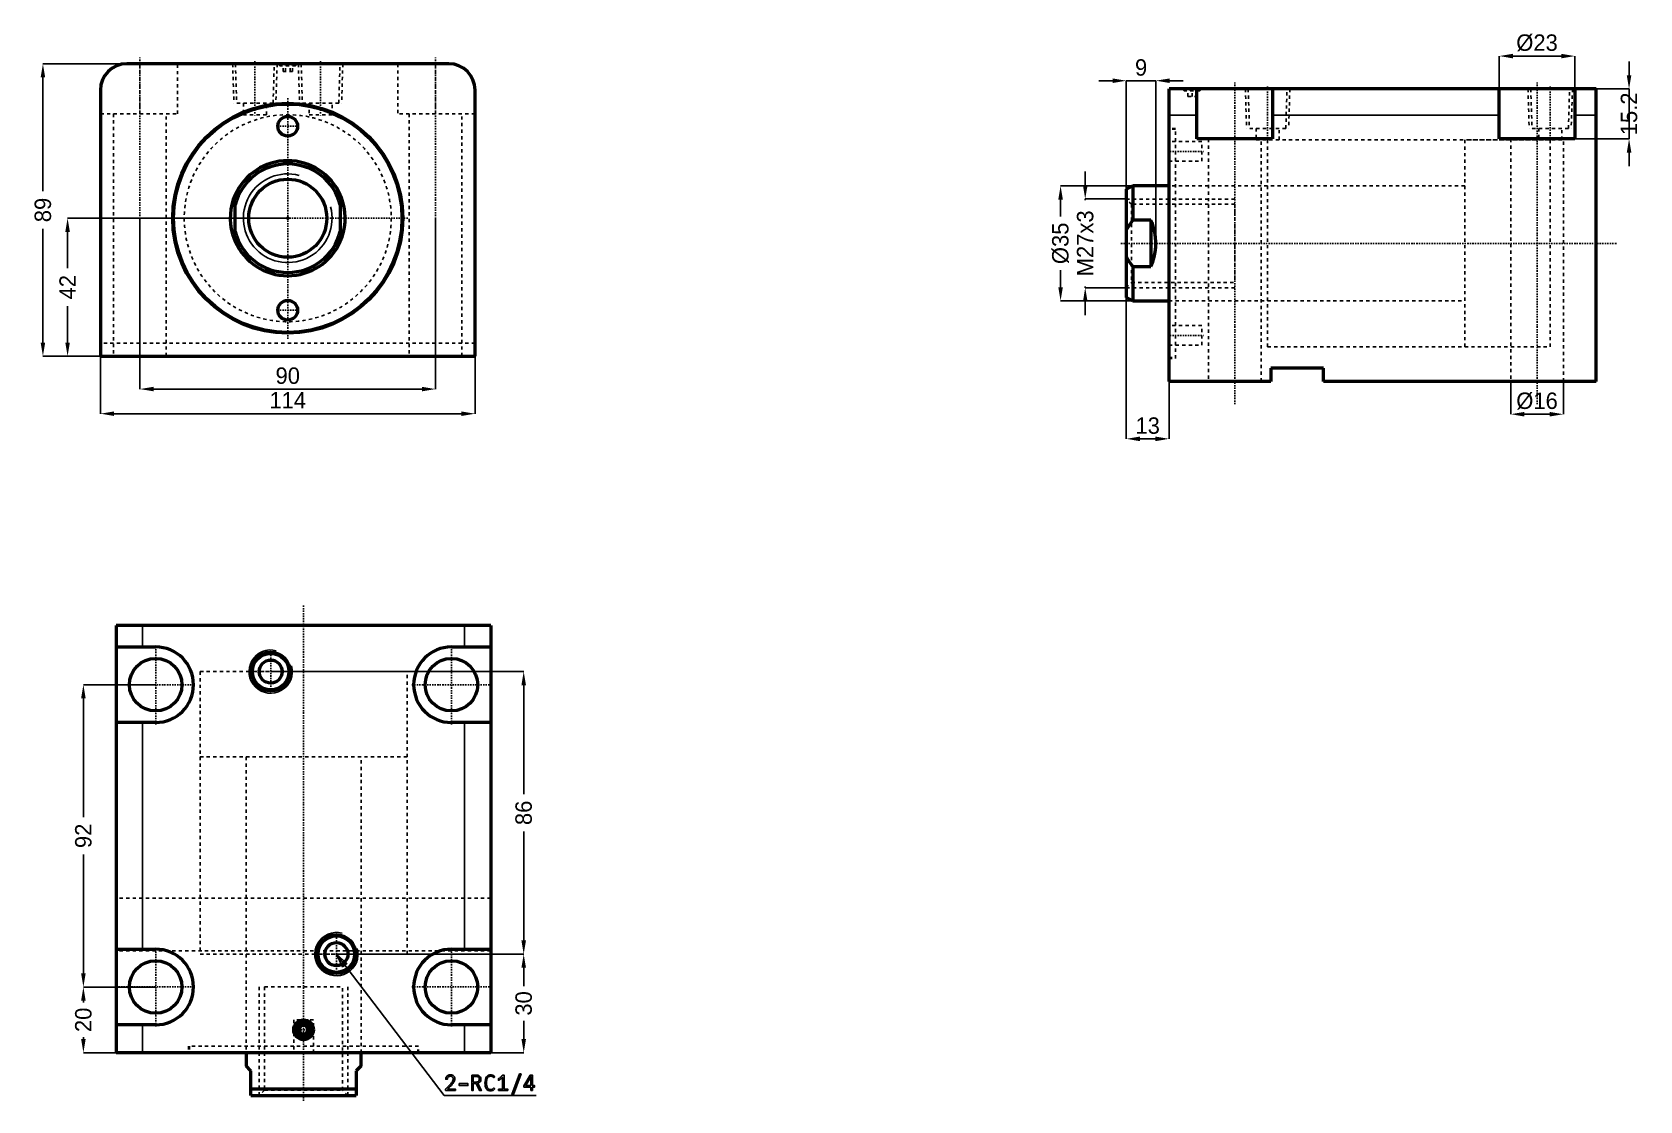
# Model space of a CAD drawing. Header units: millimetres. Extents: x -78 to 411, y -269 to 57.
import ezdxf

# ---------------------------------------------------------------- set-up
doc = ezdxf.new("R2010")
doc.units = ezdxf.units.MM
doc.linetypes.add('Center', pattern=[1.5, 0.45, -0.5, 0.05, -0.5])
doc.linetypes.add('Dashed', pattern=[2, 1, -1])
for name, color, linetype, lineweight in [('2d ConnectionPoints', 7, 'Continuous', 50), ('AM_0', 7, 'Continuous', 50), ('AM_4', 3, 'Continuous', 25), ('AM_5', 3, 'Continuous', 25), ('AM_7', 7, 'Center', 25), ('AM_9', 6, 'Dashed', 25)]:
    doc.layers.add(name, color=color, linetype=linetype, lineweight=lineweight)
doc.dimstyles.new('ISO-25', dxfattribs={"dimtxt": 2.5, "dimasz": 2.5, "dimexe": 1.25, "dimexo": 0.625, "dimtad": 1, "dimtxsty": 'Standard', "dimcen": 2.5, "dimadec": 0, "dimazin": 0, "dimtfac": 1, "dimtmove": 0, "dimatfit": 3, "dimfxl": 1, "dimarcsym": 0})

# ---------------------------------------------------------------- blocks, each defined once
blk = doc.blocks.new('1_RODcxhc_a_sd_63_60_IN_0_in_CXHC_A_IN_LA_63_60ST_0__CN_0')
at = {"layer": 'AM_0'}
for p, q in [((-16, -7.09), (-16, 7.09)), ((16, 7.09), (16, -7.09))]:
    blk.add_line(p, q, dxfattribs=at)
for points in [[(-16, 7.09), (-16.56, 5.67), (-16.99, 4.2), (-17.29, 2.71), (-17.46, 1.19), (-17.5, -0.34), (-17.4, -1.86), (-17.17, -3.37), (-16.81, -4.85), (-16.33, -6.3), (-16, -7.09)], [(16, -7.09), (16.56, -5.67), (16.99, -4.2), (17.29, -2.71), (17.46, -1.19), (17.5, 0.34), (17.4, 1.86), (17.17, 3.37), (16.81, 4.85), (16.33, 6.3), (16, 7.09)]]:
    blk.add_lwpolyline(points, dxfattribs=at)
blk.add_circle((0, 0), 11.88, dxfattribs=at)
for radius, start, end in [(17.5, 23.8955, 156.1045), (16.5, 14.1411, 165.8589), (16.5, 194.1411, 345.8589), (17.5, 203.8955, 336.1045)]:
    blk.add_arc((0, 0), radius, start, end, dxfattribs=at)
at = {"layer": 'AM_5'}
blk.add_arc((0, 0), 13.5, 75, 15, dxfattribs=at)
blk = doc.blocks.new('2_bodycxhc_la_a_63_60_0_in_CXHC_A_IN_LA_63_60ST_0__CN_0')
at = {"layer": 'AM_0'}
for p, q in [((49, 47), (-49, 47)), ((-57, 39), (-57, -42)), ((57, -42), (57, 39)), ((-57, -42), (57, -42))]:
    blk.add_line(p, q, dxfattribs=at)
for centre, radius in [((0, 0), 35), ((0, 0), 34.75), ((0, 28), 3), ((0, -28), 3)]:
    blk.add_circle(centre, radius, dxfattribs=at)
for centre, start, end in [((-49, 39), 90, 180), ((49, 39), 360, 90)]:
    blk.add_arc(centre, 8, start, end, dxfattribs=at)
at = {"layer": 'AM_5', "linetype": 'Dashed'}
for p, q in [((-16.77, 47), (-16.39, 35)), ((-3.23, 47), (-3.61, 35)), ((3.23, 47), (3.61, 35)), ((16.77, 47), (16.39, 35))]:
    blk.add_line(p, q, dxfattribs=at)
at = {"layer": 'AM_7'}
for p, q in [((-45, -48.95), (-45, 48.95)), ((45, -48.95), (45, 48.95)), ((-10, 47.77), (-10, 30.73)), ((0, 47.03), (0, 46.37)), ((10, 47.77), (10, 30.73)), ((0, -36.75), (0, 36.75)), ((-3.15, 28), (3.15, 28)), ((-36.75, 0), (36.75, 0)), ((-3.15, -28), (3.15, -28))]:
    blk.add_line(p, q, dxfattribs=at)
at = {"layer": 'AM_9'}
for p, q in [((-45, 31.8), (-45, 47)), ((-33.5, 31.8), (-33.5, 47)), ((-15.91, 47), (-15.54, 35)), ((-4.46, 35), (-4.09, 47)), ((-3, 47), (-2.4, 46.4)), ((-2.1, 46.7), (-2.4, 46.4)), ((2.4, 46.4), (-2.4, 46.4)), ((2.1, 46.7), (-2.1, 46.7)), ((-1.44, 44.7), (-1.44, 46.7)), ((-1.44, 44.7), (1.44, 44.7)), ((-0.72, 44.7), (-0.72, 46.7)), ((0.72, 44.7), (0.72, 46.7)), ((1.44, 44.7), (1.44, 46.7)), ((2.4, 46.4), (2.1, 46.7)), ((2.4, 46.4), (3, 47)), ((4.09, 47), (4.46, 35)), ((15.54, 35), (15.91, 47)), ((33.5, 47), (33.5, 31.8)), ((45, 31.8), (45, 47)), ((-4.46, 35), (-15.54, 35)), ((-13.5, 35), (-13.5, 31.5)), ((-6.5, 31.5), (-6.5, 35)), ((15.54, 35), (4.46, 35)), ((6.5, 35), (6.5, 31.5)), ((13.5, 31.5), (13.5, 35)), ((-57, 31.8), (-33.5, 31.8)), ((-53, 31.8), (-53, -42)), ((-37, -42), (-37, 31.8)), ((-6.5, 31.5), (-13.5, 31.5)), ((13.5, 31.5), (6.5, 31.5)), ((57, 31.8), (33.5, 31.8)), ((37, 31.8), (37, -42)), ((53, -42), (53, 31.8)), ((57, -38), (-57, -38))]:
    blk.add_line(p, q, dxfattribs=at)
blk.add_circle((0, 0), 31.5, dxfattribs=at)
blk = doc.blocks.new('*D3')
at = {"layer": 'AM_5', "color": 0, "lineweight": -2}
for p, q in [((-57, -42), (-57, -59.5)), ((57, -42), (57, -59.5)), ((-52.83, -59.5), (52.83, -59.5))]:
    blk.add_line(p, q, dxfattribs=at)
at = {"layer": 'AM_5', "color": 0}
for points in [[(-52.83, -58.81), (-52.83, -60.19), (-57, -59.5)], [(52.83, -60.19), (52.83, -58.81), (57, -59.5)]]:
    blk.add_solid(points, dxfattribs=at)
at = {"layer": 'Defpoints', "color": 0}
for p in [(-57, -42), (57, -42), (57, -59.5)]:
    blk.add_point(p, dxfattribs=at)
at = {"layer": 'AM_5', "color": 0, "insert": (0, -55.39), "char_height": 5, "attachment_point": 5}
blk.add_mtext('114', dxfattribs=at)
blk = doc.blocks.new('*D4')
at = {"layer": 'AM_5', "color": 0, "lineweight": -2}
for p, q in [((-45, 0), (-45, -52)), ((45, 0), (45, -52)), ((-40.83, -52), (40.83, -52))]:
    blk.add_line(p, q, dxfattribs=at)
at = {"layer": 'AM_5', "color": 0}
for points in [[(-40.83, -51.31), (-40.83, -52.69), (-45, -52)], [(40.83, -52.69), (40.83, -51.31), (45, -52)]]:
    blk.add_solid(points, dxfattribs=at)
at = {"layer": 'Defpoints', "color": 0}
for p in [(-45, 0), (45, 0), (45, -52)]:
    blk.add_point(p, dxfattribs=at)
at = {"layer": 'AM_5', "color": 0, "insert": (0, -47.95), "char_height": 5, "attachment_point": 5}
blk.add_mtext('90', dxfattribs=at)
blk = doc.blocks.new('*D5')
at = {"layer": 'AM_5', "color": 0, "lineweight": -2}
for p, q in [((-49, 47), (-74.5, 47)), ((-74.5, 42.83), (-74.5, 8.22)), ((-74.5, -37.83), (-74.5, -3.22)), ((-57, -42), (-74.5, -42))]:
    blk.add_line(p, q, dxfattribs=at)
at = {"layer": 'AM_5', "color": 0}
for points in [[(-73.81, 42.83), (-75.19, 42.83), (-74.5, 47)], [(-75.19, -37.83), (-73.81, -37.83), (-74.5, -42)]]:
    blk.add_solid(points, dxfattribs=at)
at = {"layer": 'Defpoints', "color": 0}
for p in [(-74.5, 47), (-49, 47), (-57, -42)]:
    blk.add_point(p, dxfattribs=at)
at = {"layer": 'AM_5', "color": 0, "insert": (-74.5, 2.5), "char_height": 5, "attachment_point": 5, "rotation": 90}
blk.add_mtext('89', dxfattribs=at)
blk = doc.blocks.new('*D6')
at = {"layer": 'AM_5', "color": 0, "lineweight": -2}
for p, q in [((0, 0), (-67, 0)), ((-67, -4.17), (-67, -15.25)), ((-67, -37.83), (-67, -26.75)), ((-57, -42), (-67, -42))]:
    blk.add_line(p, q, dxfattribs=at)
at = {"layer": 'AM_5', "color": 0}
for points in [[(-66.31, -4.17), (-67.69, -4.17), (-67, 0)], [(-67.69, -37.83), (-66.31, -37.83), (-67, -42)]]:
    blk.add_solid(points, dxfattribs=at)
at = {"layer": 'Defpoints', "color": 0}
for p in [(-67, 0), (0, 0), (-57, -42)]:
    blk.add_point(p, dxfattribs=at)
at = {"layer": 'AM_5', "color": 0, "insert": (-67, -21), "char_height": 5, "attachment_point": 5, "rotation": 90}
blk.add_mtext('42', dxfattribs=at)
blk = doc.blocks.new('1_RODcxhc_a_sd_63_60_IN_0_in_CXHC_A_IN_LA_63_60ST_0__CN_2')
at = {"layer": 'AM_0'}
for p, q in [((-11, 17.5), (-13, 16.5)), ((-13, 16.5), (-13, -16.5)), ((0, 17.5), (-11, 17.5)), ((-11, 17.5), (-11, 7.09)), ((-5.5, 7.09), (-11, 7.09)), ((-5.5, 7.09), (-5.5, -7.09)), ((-11, -7.09), (-5.5, -7.09)), ((-11, -7.09), (-11, -17.5)), ((-13, -16.5), (-11, -17.5)), ((-11, -17.5), (0, -17.5))]:
    blk.add_line(p, q, dxfattribs=at)
for points in [[(-11, 7.09), (-12.08, 5.62), (-13, 4.03)], [(-5.5, -7.09), (-4.94, -5.67), (-4.51, -4.2), (-4.21, -2.71), (-4.04, -1.19), (-4, 0.34), (-4.1, 1.86), (-4.33, 3.37), (-4.69, 4.85), (-5.17, 6.3), (-5.5, 7.09)], [(-13, -4.03), (-12.53, -4.91), (-11.99, -5.75), (-11, -7.09)]]:
    blk.add_lwpolyline(points, dxfattribs=at)
at = {"layer": 'AM_5', "linetype": 'Dashed'}
for p, q in [((-13, 13.5), (20, 13.5)), ((-13, -13.5), (20, -13.5))]:
    blk.add_line(p, q, dxfattribs=at)
at = {"layer": 'AM_9'}
for p, q in [((116, 31.5), (90, 31.5)), ((90, 31.5), (90, -31.5)), ((116, 31.5), (116, -31.5)), ((90, 17.5), (0, 17.5)), ((-11.38, 11.88), (-13, 13.5)), ((20, 11.88), (-11.38, 11.88)), ((-11.38, 11.88), (-11.38, -11.88)), ((20, 11.88), (20, -11.88)), ((-13, -13.5), (-11.38, -11.88)), ((-11.38, -11.88), (20, -11.88)), ((0, -17.5), (90, -17.5)), ((90, -31.5), (116, -31.5))]:
    blk.add_line(p, q, dxfattribs=at)
blk = doc.blocks.new('2_bodycxhc_la_a_63_60_0_in_CXHC_A_IN_LA_63_60ST_0__CN_2')
at = {"layer": 'AM_0'}
for p, q in [((130, 47), (0, 47)), ((0, -42), (0, 47)), ((8.5, 31.8), (8.5, 47)), ((31.5, 47), (31.5, 31.8)), ((100.5, 31.8), (100.5, 47)), ((123.5, 47), (123.5, 31.8)), ((130, -42), (130, 47)), ((31.5, 31.8), (8.5, 31.8)), ((123.5, 31.8), (100.5, 31.8)), ((31, -38), (31, -42)), ((47, -38), (31, -38)), ((47, -42), (47, -38)), ((31, -42), (0, -42)), ((130, -42), (47, -42))]:
    blk.add_line(p, q, dxfattribs=at)
at = {"layer": 'AM_4'}
for p, q in [((8.5, 39), (0, 39)), ((100.5, 39), (31.5, 39)), ((130, 39), (123.5, 39))]:
    blk.add_line(p, q, dxfattribs=at)
at = {"layer": 'AM_5', "linetype": 'Dashed'}
for p, q in [((23.23, 47), (23.61, 35)), ((36.77, 47), (36.39, 35)), ((109.23, 47), (109.61, 35)), ((122.77, 47), (122.39, 35))]:
    blk.add_line(p, q, dxfattribs=at)
at = {"layer": 'AM_7'}
for p, q in [((20, -48.95), (20, 48.95)), ((112, -48.95), (112, 48.95)), ((7, 47.03), (7, 46.37)), ((30, 47.77), (30, 30.73)), ((116, 47.77), (116, 30.73)), ((-0.5, 28), (10.5, 28)), ((-14.65, 0), (136.5, 0)), ((-0.5, -28), (10.5, -28))]:
    blk.add_line(p, q, dxfattribs=at)
at = {"layer": 'AM_9'}
for p, q in [((4, 47), (4.6, 46.4)), ((4.9, 46.7), (4.6, 46.4)), ((9.4, 46.4), (4.6, 46.4)), ((9.1, 46.7), (4.9, 46.7)), ((5.75, 44.7), (5.75, 46.7)), ((5.75, 44.7), (8.25, 44.7)), ((7, 44.7), (7, 46.7)), ((8.25, 44.7), (8.25, 46.7)), ((9.4, 46.4), (9.1, 46.7)), ((9.4, 46.4), (10, 47)), ((24.09, 47), (24.46, 35)), ((35.54, 35), (35.91, 47)), ((110.09, 47), (110.46, 35)), ((121.54, 35), (121.91, 47)), ((2, 35), (0, 35)), ((2, 34.75), (0, 34.75)), ((2, -35), (2, 35)), ((35.54, 35), (24.46, 35)), ((26.5, 35), (26.5, 31.5)), ((33.5, 31.5), (33.5, 35)), ((121.54, 35), (110.46, 35)), ((112.5, 35), (112.5, 31.5)), ((119.5, 31.5), (119.5, 35)), ((10, 31), (0, 31)), ((10, 25), (10, 31)), ((12, 31.8), (12, -42)), ((119.5, 31.5), (26.5, 31.5)), ((28, -42), (28, 31.8)), ((30, 31.5), (30, -31.5)), ((104, 31.8), (104, -42)), ((116, 31.5), (116, -31.5)), ((120, -42), (120, 31.8)), ((0, 25), (10, 25)), ((30, 17.5), (0, 17.5)), ((0, -17.5), (30, -17.5)), ((10, -25), (0, -25)), ((10, -31), (10, -25)), ((0, -31), (10, -31)), ((30, -31.5), (116, -31.5)), ((0, -34.75), (2, -34.75)), ((0, -35), (2, -35))]:
    blk.add_line(p, q, dxfattribs=at)
blk = doc.blocks.new('*D17')
at = {"layer": 'AM_5', "color": 0, "lineweight": -2}
for p, q in [((372.2, -49.65), (372.2, -59.65)), ((388.2, -49.65), (388.2, -59.65)), ((376.37, -59.65), (384.04, -59.65))]:
    blk.add_line(p, q, dxfattribs=at)
at = {"layer": 'AM_5', "color": 0}
for points in [[(376.37, -58.96), (376.37, -60.35), (372.2, -59.65)], [(384.04, -60.35), (384.04, -58.96), (388.2, -59.65)]]:
    blk.add_solid(points, dxfattribs=at)
at = {"layer": 'Defpoints', "color": 0}
for p in [(372.2, -49.65), (388.2, -49.65), (388.2, -59.65)]:
    blk.add_point(p, dxfattribs=at)
at = {"layer": 'AM_5', "color": 0, "insert": (380.2, -55.65), "char_height": 5, "attachment_point": 5}
blk.add_mtext('Ø16', dxfattribs=at)
blk = doc.blocks.new('*D18')
at = {"layer": 'AM_5', "color": 0, "lineweight": -2}
for p, q in [((368.7, 39.35), (368.7, 49.35)), ((372.87, 49.35), (387.54, 49.35)), ((391.7, 39.35), (391.7, 49.35))]:
    blk.add_line(p, q, dxfattribs=at)
at = {"layer": 'AM_5', "color": 0}
for points in [[(372.87, 50.04), (372.87, 48.65), (368.7, 49.35)], [(387.54, 48.65), (387.54, 50.04), (391.7, 49.35)]]:
    blk.add_solid(points, dxfattribs=at)
at = {"layer": 'Defpoints', "color": 0}
for p in [(391.7, 49.35), (368.7, 39.35), (391.7, 39.35)]:
    blk.add_point(p, dxfattribs=at)
at = {"layer": 'AM_5', "color": 0, "insert": (380.2, 53.35), "char_height": 5, "attachment_point": 5}
blk.add_mtext('Ø23', dxfattribs=at)
blk = doc.blocks.new('*D19')
at = {"layer": 'AM_5', "color": 0, "lineweight": -2}
for p, q in [((408.2, 43.51), (408.2, 47.68)), ((391.7, 39.35), (408.2, 39.35)), ((408.2, 39.35), (408.2, 24.15)), ((391.7, 24.15), (408.2, 24.15)), ((408.2, 19.98), (408.2, 15.81))]:
    blk.add_line(p, q, dxfattribs=at)
at = {"layer": 'AM_5', "color": 0}
for points in [[(407.51, 43.51), (408.9, 43.51), (408.2, 39.35)], [(408.9, 19.98), (407.51, 19.98), (408.2, 24.15)]]:
    blk.add_solid(points, dxfattribs=at)
at = {"layer": 'Defpoints', "color": 0}
for p in [(391.7, 39.35), (391.7, 24.15), (408.2, 24.15)]:
    blk.add_point(p, dxfattribs=at)
at = {"layer": 'AM_5', "color": 0, "insert": (408.2, 31.75), "char_height": 5, "attachment_point": 5, "rotation": 90}
blk.add_mtext('15.2', dxfattribs=at)
blk = doc.blocks.new('*D20')
at = {"layer": 'AM_5', "color": 0, "lineweight": -2}
for p, q in [((255.2, -7.65), (255.2, -67.15)), ((268.2, -49.65), (268.2, -67.15)), ((259.37, -67.15), (264.04, -67.15))]:
    blk.add_line(p, q, dxfattribs=at)
at = {"layer": 'AM_5', "color": 0}
for points in [[(259.37, -66.46), (259.37, -67.85), (255.2, -67.15)], [(264.04, -67.85), (264.04, -66.46), (268.2, -67.15)]]:
    blk.add_solid(points, dxfattribs=at)
at = {"layer": 'Defpoints', "color": 0}
for p in [(255.2, -7.65), (268.2, -49.65), (268.2, -67.15)]:
    blk.add_point(p, dxfattribs=at)
at = {"layer": 'AM_5', "color": 0, "insert": (261.7, -63.15), "char_height": 5, "attachment_point": 5}
blk.add_mtext('13', dxfattribs=at)
blk = doc.blocks.new('*D21')
at = {"layer": 'AM_5', "color": 0, "lineweight": -2}
for p, q in [((251.04, 41.85), (246.87, 41.85)), ((255.2, -7.65), (255.2, 41.85)), ((255.2, 41.85), (264.2, 41.85)), ((264.2, -7.65), (264.2, 41.85)), ((268.37, 41.85), (272.54, 41.85))]:
    blk.add_line(p, q, dxfattribs=at)
at = {"layer": 'AM_5', "color": 0}
for points in [[(251.04, 41.15), (251.04, 42.54), (255.2, 41.85)], [(268.37, 42.54), (268.37, 41.15), (264.2, 41.85)]]:
    blk.add_solid(points, dxfattribs=at)
at = {"layer": 'Defpoints', "color": 0}
for p in [(264.2, 41.85), (255.2, -7.65), (264.2, -7.65)]:
    blk.add_point(p, dxfattribs=at)
at = {"layer": 'AM_5', "color": 0, "insert": (259.7, 45.85), "char_height": 5, "attachment_point": 5}
blk.add_mtext('9', dxfattribs=at)
blk = doc.blocks.new('*D22')
at = {"layer": 'AM_5', "color": 0, "lineweight": -2}
for p, q in [((257.2, 9.85), (235.2, 9.85)), ((235.2, 5.68), (235.2, 0.51)), ((235.2, -20.99), (235.2, -15.82)), ((257.2, -25.15), (235.2, -25.15))]:
    blk.add_line(p, q, dxfattribs=at)
at = {"layer": 'AM_5', "color": 0}
for points in [[(235.9, 5.68), (234.51, 5.68), (235.2, 9.85)], [(234.51, -20.99), (235.9, -20.99), (235.2, -25.15)]]:
    blk.add_solid(points, dxfattribs=at)
at = {"layer": 'Defpoints', "color": 0}
for p in [(235.2, 9.85), (257.2, 9.85), (257.2, -25.15)]:
    blk.add_point(p, dxfattribs=at)
at = {"layer": 'AM_5', "color": 0, "insert": (235.2, -7.65), "char_height": 5, "attachment_point": 5, "rotation": 90}
blk.add_mtext('Ø35', dxfattribs=at)
blk = doc.blocks.new('*D23')
at = {"layer": 'AM_5', "color": 0, "lineweight": -2}
for p, q in [((242.7, 10.01), (242.7, 14.18)), ((255.2, 5.85), (242.7, 5.85)), ((242.7, 5.85), (242.7, 5.51)), ((242.7, -21.15), (242.7, -20.82)), ((255.2, -21.15), (242.7, -21.15)), ((242.7, -25.32), (242.7, -29.49))]:
    blk.add_line(p, q, dxfattribs=at)
at = {"layer": 'AM_5', "color": 0}
for points in [[(242.01, 10.01), (243.4, 10.01), (242.7, 5.85)], [(243.4, -25.32), (242.01, -25.32), (242.7, -21.15)]]:
    blk.add_solid(points, dxfattribs=at)
at = {"layer": 'Defpoints', "color": 0}
for p in [(255.2, 5.85), (242.7, -21.15), (255.2, -21.15)]:
    blk.add_point(p, dxfattribs=at)
at = {"layer": 'AM_5', "color": 0, "insert": (242.7, -7.65), "char_height": 5, "attachment_point": 5, "rotation": 90}
blk.add_mtext('M27x3', dxfattribs=at)
blk = doc.blocks.new('1_RODcxhc_a_sd_63_60_IN_0_in_CXHC_A_IN_LA_63_60ST_0__CN_4')
at = {"layer": 'AM_0'}
for p, q in [((-17.5, 0), (-17.5, -4)), ((17.5, -4), (17.5, 0)), ((-16, -5.5), (-17.5, -4)), ((17.5, -4), (16, -5.5)), ((-16, -13), (-16, -5.5)), ((16, -5.5), (16, -13)), ((-16, -11), (16, -11)), ((-16, -13), (16, -13))]:
    blk.add_line(p, q, dxfattribs=at)
at = {"layer": 'AM_5', "linetype": 'Dashed'}
for p, q in [((-13.5, -13), (-13.5, 20)), ((13.5, -13), (13.5, 20))]:
    blk.add_line(p, q, dxfattribs=at)
at = {"layer": 'AM_7'}
blk.add_line((0, -14.65), (0, 136.5), dxfattribs=at)
at = {"layer": 'AM_9'}
for p, q in [((-31.5, 116), (31.5, 116)), ((-31.5, 116), (-31.5, 90)), ((31.5, 90), (31.5, 116)), ((-31.5, 90), (31.5, 90)), ((-17.5, 90), (-17.5, 0)), ((17.5, 0), (17.5, 90)), ((-11.876, 20), (11.876, 20)), ((-11.876, 20), (-11.876, -11.376)), ((11.876, -11.376), (11.876, 20)), ((-11.876, -11.376), (-13.5, -13)), ((-11.876, -11.376), (11.876, -11.376)), ((13.5, -13), (11.876, -11.376))]:
    blk.add_line(p, q, dxfattribs=at)
blk = doc.blocks.new('2_bodycxhc_la_a_63_60_0_in_CXHC_A_IN_LA_63_60ST_0__CN_4')
at = {"layer": 'AM_0'}
for p, q in [((57, 130), (-57, 130)), ((-57, 130), (-57, 0)), ((57, 130), (57, 0)), ((-57, 123.5), (-45, 123.5)), ((45, 123.5), (57, 123.5)), ((-45, 100.5), (-57, 100.5)), ((57, 100.5), (45, 100.5)), ((-57, 31.5), (-45, 31.5)), ((45, 31.5), (57, 31.5)), ((-45, 8.5), (-57, 8.5)), ((-0.72, 8.25), (-1.44, 7)), ((-1.44, 7), (-0.72, 5.75)), ((0.72, 8.25), (-0.72, 8.25)), ((-0.72, 5.75), (0.72, 5.75)), ((1.44, 7), (0.72, 8.25)), ((0.72, 5.75), (1.44, 7)), ((57, 8.5), (45, 8.5)), ((57, 0), (-57, 0))]:
    blk.add_line(p, q, dxfattribs=at)
for centre, radius in [((-45, 112), 8), ((-10, 116), 5.91), ((-10, 116), 5.54), ((-10, 116), 3.5), ((45, 112), 8), ((10, 30), 5.91), ((10, 30), 5.54), ((10, 30), 3.5), ((-45, 20), 8), ((45, 20), 8), ((0, 7), 3), ((0, 7), 2.4), ((0, 7), 2.1)]:
    blk.add_circle(centre, radius, dxfattribs=at)
for centre, start, end in [((-45, 112), 270, 90), ((45, 112), 90, 270), ((-45, 20), 270, 90), ((45, 20), 90, 270)]:
    blk.add_arc(centre, 11.5, start, end, dxfattribs=at)
at = {"layer": 'AM_4'}
for p, q in [((-49, 130), (-49, 123.5)), ((49, 130), (49, 123.5)), ((-49, 100.5), (-49, 31.5)), ((49, 100.5), (49, 31.5)), ((-49, 8.5), (-49, 0)), ((49, 8.5), (49, 0))]:
    blk.add_line(p, q, dxfattribs=at)
at = {"layer": 'AM_5'}
for centre in [(-10, 116), (10, 30)]:
    blk.add_arc(centre, 6.58, 75, 15, dxfattribs=at)
at = {"layer": 'AM_7'}
for p, q in [((-45, 99.93), (-45, 124.07)), ((45, 99.93), (45, 124.07)), ((-10, 109.79), (-10, 122.21)), ((-16.21, 116), (-3.79, 116)), ((-57.07, 112), (-32.92, 112)), ((32.92, 112), (57.07, 112)), ((10, 23.79), (10, 36.21)), ((-45, 7.93), (-45, 32.08)), ((3.79, 30), (16.21, 30)), ((45, 7.93), (45, 32.08)), ((-57.07, 20), (-32.92, 20)), ((32.92, 20), (57.07, 20)), ((-3.15, 7), (3.15, 7))]:
    blk.add_line(p, q, dxfattribs=at)
at = {"layer": 'AM_9'}
for p, q in [((-31.5, 116), (31.5, 116)), ((-31.5, 116), (-31.5, 30)), ((31.5, 30), (31.5, 116)), ((57, 47), (-57, 47)), ((57, 31), (-57, 31)), ((-31.5, 30), (31.5, 30)), ((-17.5, 30), (-17.5, 0)), ((17.5, 0), (17.5, 30)), ((3, 10), (-3, 10)), ((-3, 10), (-3, 0)), ((3, 0), (3, 10)), ((35, 2), (-35, 2)), ((-35, 2), (-35, 0)), ((-34.75, 2), (-34.75, 0)), ((34.75, 0), (34.75, 2)), ((35, 0), (35, 2))]:
    blk.add_line(p, q, dxfattribs=at)
blk = doc.blocks.new('*D31')
at = {"layer": 'AM_5', "color": 0, "lineweight": -2}
for p, q in [((-40.19, -233.98), (-62.19, -233.98)), ((-62.19, -238.14), (-62.19, -238.73)), ((-62.19, -249.81), (-62.19, -249.23)), ((-52.19, -253.98), (-62.19, -253.98))]:
    blk.add_line(p, q, dxfattribs=at)
at = {"layer": 'AM_5', "color": 0}
for points in [[(-61.49, -238.14), (-62.88, -238.14), (-62.19, -233.98)], [(-62.88, -249.81), (-61.49, -249.81), (-62.19, -253.98)]]:
    blk.add_solid(points, dxfattribs=at)
at = {"layer": 'Defpoints', "color": 0}
for p in [(-62.19, -233.98), (-40.19, -233.98), (-52.19, -253.98)]:
    blk.add_point(p, dxfattribs=at)
at = {"layer": 'AM_5', "color": 0, "insert": (-62.19, -243.98), "char_height": 5, "attachment_point": 5, "rotation": 90}
blk.add_mtext('20', dxfattribs=at)
blk = doc.blocks.new('*D32')
at = {"layer": 'AM_5', "color": 0, "lineweight": -2}
for p, q in [((-40.19, -141.98), (-62.19, -141.98)), ((-62.19, -146.14), (-62.19, -182.31)), ((-62.19, -229.81), (-62.19, -193.64)), ((-40.19, -233.98), (-62.19, -233.98))]:
    blk.add_line(p, q, dxfattribs=at)
at = {"layer": 'AM_5', "color": 0}
for points in [[(-61.49, -146.14), (-62.88, -146.14), (-62.19, -141.98)], [(-62.88, -229.81), (-61.49, -229.81), (-62.19, -233.98)]]:
    blk.add_solid(points, dxfattribs=at)
at = {"layer": 'Defpoints', "color": 0}
for p in [(-62.19, -141.98), (-40.19, -141.98), (-40.19, -233.98)]:
    blk.add_point(p, dxfattribs=at)
at = {"layer": 'AM_5', "color": 0, "insert": (-62.19, -187.98), "char_height": 5, "attachment_point": 5, "rotation": 90}
blk.add_mtext('92', dxfattribs=at)
blk = doc.blocks.new('*D33')
at = {"layer": 'AM_5', "color": 0, "lineweight": -2}
for p, q in [((14.81, -223.98), (71.81, -223.98)), ((71.81, -228.14), (71.81, -233.73)), ((71.81, -249.81), (71.81, -244.23)), ((61.81, -253.98), (71.81, -253.98))]:
    blk.add_line(p, q, dxfattribs=at)
at = {"layer": 'AM_5', "color": 0}
for points in [[(72.51, -228.14), (71.12, -228.14), (71.81, -223.98)], [(71.12, -249.81), (72.51, -249.81), (71.81, -253.98)]]:
    blk.add_solid(points, dxfattribs=at)
at = {"layer": 'Defpoints', "color": 0}
for p in [(14.81, -223.98), (61.81, -253.98), (71.81, -253.98)]:
    blk.add_point(p, dxfattribs=at)
at = {"layer": 'AM_5', "color": 0, "insert": (71.81, -238.98), "char_height": 5, "attachment_point": 5, "rotation": 90}
blk.add_mtext('30', dxfattribs=at)
blk = doc.blocks.new('*D34')
at = {"layer": 'AM_5', "color": 0, "lineweight": -2}
for p, q in [((-5.19, -137.98), (71.81, -137.98)), ((71.81, -142.14), (71.81, -175.31)), ((71.81, -219.81), (71.81, -186.64)), ((14.81, -223.98), (71.81, -223.98))]:
    blk.add_line(p, q, dxfattribs=at)
at = {"layer": 'AM_5', "color": 0}
for points in [[(72.51, -142.14), (71.12, -142.14), (71.81, -137.98)], [(71.12, -219.81), (72.51, -219.81), (71.81, -223.98)]]:
    blk.add_solid(points, dxfattribs=at)
at = {"layer": 'Defpoints', "color": 0}
for p in [(-5.19, -137.98), (71.81, -137.98), (14.81, -223.98)]:
    blk.add_point(p, dxfattribs=at)
at = {"layer": 'AM_5', "color": 0, "insert": (71.81, -180.98), "char_height": 5, "attachment_point": 5, "rotation": 90}
blk.add_mtext('86', dxfattribs=at)

msp = doc.modelspace()

# ---------------------------------------------------------------- linework, layer by layer
at = {"layer": '2d ConnectionPoints'}
for p in [(0, 0), (268.202, -7.654), (4.815, -253.978)]:
    msp.add_point(p, dxfattribs=at)
at = {"layer": 'AM_5'}
for p, q in [((47.565, -266.978), (14.815, -223.978)), ((75.565, -266.978), (47.565, -266.978))]:
    msp.add_line(p, q, dxfattribs=at)
for points in [[(14.815, -223.978), (18.002, -226.787), (16.676, -227.797), (14.815, -223.978)], [(48.211, -264.867), (48.211, -264.867), (48.425, -264.671), (48.731, -264.385), (48.731, -264.385), (49.016, -264.108), (49.196, -263.929), (49.196, -263.929), (49.368, -263.748), (49.615, -263.464), (49.615, -263.464), (49.848, -263.164), (49.996, -262.956), (49.996, -262.956), (50.125, -262.748), (50.266, -262.452), (50.266, -262.452), (50.342, -262.175), (50.356, -262), (50.356, -262), (50.352, -261.902), (50.329, -261.764), (50.329, -261.764), (50.286, -261.635), (50.246, -261.555), (50.246, -261.555), (50.198, -261.48), (50.115, -261.382), (50.115, -261.382), (50.016, -261.299), (49.942, -261.253), (49.942, -261.253), (49.863, -261.214), (49.737, -261.172), (49.737, -261.172), (49.602, -261.15), (49.508, -261.145), (49.508, -261.145), (49.404, -261.15), (49.256, -261.173), (49.256, -261.173), (49.119, -261.216), (49.034, -261.256), (49.034, -261.256), (48.954, -261.304), (48.848, -261.391), (48.848, -261.391), (48.759, -261.496), (48.709, -261.576), (48.709, -261.576), (48.666, -261.663), (48.621, -261.805), (48.621, -261.805), (48.596, -261.96), (48.592, -262.072), (48.104, -262.072), (48.104, -262.072), (48.112, -261.905), (48.151, -261.673), (48.151, -261.673), (48.225, -261.462), (48.293, -261.334), (48.293, -261.334), (48.373, -261.216), (48.514, -261.063), (48.514, -261.063), (48.678, -260.936), (48.801, -260.866), (48.801, -260.866), (48.932, -260.809), (49.138, -260.746), (49.138, -260.746), (49.356, -260.713), (49.508, -260.707), (49.508, -260.707), (49.65, -260.713), (49.857, -260.744), (49.857, -260.744), (50.054, -260.802), (50.181, -260.856), (50.181, -260.856), (50.301, -260.922), (50.462, -261.041), (50.462, -261.041), (50.6, -261.185), (50.68, -261.295), (50.68, -261.295), (50.747, -261.415), (50.82, -261.61), (50.82, -261.61), (50.859, -261.824), (50.867, -261.977), (50.867, -261.977), (50.856, -262.151), (50.798, -262.417), (50.798, -262.417), (50.69, -262.691), (50.59, -262.878), (50.59, -262.878), (50.476, -263.063), (50.291, -263.332), (50.291, -263.332), (50.089, -263.589), (49.945, -263.754), (49.945, -263.754), (49.79, -263.921), (49.53, -264.192), (49.53, -264.192), (49.237, -264.487), (49.024, -264.698), (48.679, -265.036), (51.006, -265.039), (51.006, -265.478), (48.039, -265.478), (48.039, -265.023), (48.211, -264.867)], [(52.215, -263.385), (54.815, -263.385), (54.815, -263.97), (52.215, -263.97), (52.215, -263.385)], [(55.981, -260.765), (57.352, -260.765), (57.352, -260.765), (57.493, -260.771), (57.701, -260.799), (57.701, -260.799), (57.904, -260.852), (58.038, -260.902), (58.038, -260.902), (58.166, -260.962), (58.34, -261.076), (58.34, -261.076), (58.494, -261.217), (58.585, -261.326), (58.585, -261.326), (58.663, -261.447), (58.748, -261.65), (58.748, -261.65), (58.793, -261.879), (58.802, -262.046), (58.802, -262.046), (58.791, -262.23), (58.735, -262.48), (58.735, -262.48), (58.631, -262.699), (58.535, -262.827), (58.535, -262.827), (58.422, -262.942), (58.228, -263.086), (58.228, -263.086), (58.005, -263.198), (57.84, -263.255), (58.919, -265.51), (58.392, -265.51), (57.339, -263.333), (57.268, -263.333), (56.462, -263.333), (56.462, -265.478), (55.981, -265.478), (55.981, -260.765)], [(57.125, -262.91), (57.125, -262.91), (57.262, -262.908), (57.453, -262.895), (57.453, -262.895), (57.625, -262.872), (57.729, -262.85), (57.729, -262.85), (57.826, -262.821), (57.957, -262.757), (57.957, -262.757), (58.072, -262.671), (58.14, -262.6), (58.14, -262.6), (58.198, -262.516), (58.261, -262.365), (58.261, -262.365), (58.295, -262.18), (58.301, -262.039), (58.301, -262.039), (58.289, -261.859), (58.227, -261.632), (58.227, -261.632), (58.111, -261.457), (58.004, -261.368), (58.004, -261.368), (57.879, -261.298), (57.669, -261.223), (57.669, -261.223), (57.433, -261.182), (57.261, -261.175), (56.462, -261.175), (56.462, -262.91), (57.125, -262.91)], [(61.697, -265.588), (61.697, -265.588), (61.379, -265.564), (60.966, -265.436), (60.966, -265.436), (60.629, -265.199), (60.445, -264.98), (60.445, -264.98), (60.296, -264.714), (60.133, -264.228), (60.133, -264.228), (60.046, -263.638), (60.029, -263.186), (60.029, -263.186), (60.047, -262.71), (60.141, -262.092), (60.141, -262.092), (60.315, -261.59), (60.476, -261.319), (60.476, -261.319), (60.67, -261.099), (61.019, -260.86), (61.019, -260.86), (61.438, -260.731), (61.755, -260.707), (61.755, -260.707), (62.059, -260.73), (62.46, -260.85), (62.46, -260.85), (62.796, -261.075), (62.984, -261.282), (62.672, -261.535), (62.672, -261.535), (62.584, -261.443), (62.45, -261.328), (62.45, -261.328), (62.314, -261.242), (62.221, -261.201), (62.221, -261.201), (62.13, -261.169), (61.997, -261.135), (61.997, -261.135), (61.869, -261.116), (61.788, -261.113), (61.788, -261.113), (61.603, -261.122), (61.357, -261.171), (61.357, -261.171), (61.146, -261.261), (61.025, -261.344), (61.025, -261.344), (60.92, -261.444), (60.785, -261.627), (60.785, -261.627), (60.68, -261.847), (60.626, -262.015), (60.626, -262.015), (60.583, -262.2), (60.537, -262.512), (60.537, -262.512), (60.512, -262.866), (60.507, -263.125), (60.507, -263.125), (60.519, -263.506), (60.579, -264.007), (60.579, -264.007), (60.692, -264.422), (60.796, -264.651), (60.796, -264.651), (60.926, -264.839), (61.173, -265.044), (61.173, -265.044), (61.482, -265.154), (61.723, -265.175), (61.723, -265.175), (61.975, -265.156), (62.303, -265.056), (62.303, -265.056), (62.568, -264.87), (62.711, -264.698), (63, -264.958), (63, -264.958), (62.823, -265.185), (62.479, -265.431), (62.479, -265.431), (62.041, -265.563), (61.697, -265.588)], [(64.172, -265.062), (65.368, -265.062), (65.368, -261.545), (65.368, -261.545), (65.304, -261.61), (65.195, -261.711), (65.195, -261.711), (65.072, -261.817), (64.982, -261.89), (64.982, -261.89), (64.888, -261.962), (64.746, -262.065), (64.746, -262.065), (64.603, -262.161), (64.507, -262.221), (64.507, -262.221), (64.414, -262.275), (64.284, -262.341), (64.284, -262.341), (64.166, -262.389), (64.094, -262.41), (64.094, -261.916), (64.094, -261.916), (64.183, -261.873), (64.323, -261.793), (64.323, -261.793), (64.471, -261.693), (64.574, -261.615), (64.574, -261.615), (64.677, -261.531), (64.828, -261.402), (64.828, -261.402), (64.973, -261.267), (65.066, -261.175), (65.066, -261.175), (65.155, -261.083), (65.273, -260.955), (65.273, -260.955), (65.375, -260.838), (65.433, -260.765), (65.849, -260.765), (65.849, -265.062), (66.935, -265.062), (66.935, -265.478), (64.172, -265.478), (64.172, -265.062)], [(70.496, -260.44), (70.99, -260.44), (68.709, -266.713), (68.215, -266.713), (70.496, -260.44)], [(73.989, -264.438), (71.883, -264.438), (71.883, -264.015), (73.801, -260.765), (74.444, -260.765), (74.444, -263.999), (75.146, -263.999), (75.146, -264.438), (74.444, -264.438), (74.444, -265.478), (73.989, -265.478), (73.989, -264.438)], [(73.996, -263.999), (73.996, -261.311), (72.442, -263.999), (73.996, -263.999)]]:
    msp.add_lwpolyline(points, dxfattribs=at)

# ---------------------------------------------------------------- block references
for name, p in [('2_bodycxhc_la_a_63_60_0_in_CXHC_A_IN_LA_63_60ST_0__CN_0', (0, 0)), ('2_bodycxhc_la_a_63_60_0_in_CXHC_A_IN_LA_63_60ST_0__CN_2', (268.202, -7.654)), ('1_RODcxhc_a_sd_63_60_IN_0_in_CXHC_A_IN_LA_63_60ST_0__CN_2', (268.202, -7.654)), ('1_RODcxhc_a_sd_63_60_IN_0_in_CXHC_A_IN_LA_63_60ST_0__CN_0', (0, 0)), ('1_RODcxhc_a_sd_63_60_IN_0_in_CXHC_A_IN_LA_63_60ST_0__CN_4', (4.815, -253.978)), ('2_bodycxhc_la_a_63_60_0_in_CXHC_A_IN_LA_63_60ST_0__CN_4', (4.815, -253.978))]:
    msp.add_blockref(name, p)

# ---------------------------------------------------------------- dimensions: what is measured, and where the dimension line sits
for base, p1, p2, text, picture, middle in [((391.702, 49.346), (368.702, 39.346), (391.702, 39.346), 'Ø23', '*D18', (380.202, 49.346)), ((264.202, 41.846), (255.202, -7.654), (264.202, -7.654), '9', '*D21', (259.702, 41.846)), ((45, -52), (-45, 0), (45, 0), '90', '*D4', (0, -52)), ((268.202, -67.154), (255.202, -7.654), (268.202, -49.654), '13', '*D20', (261.702, -67.154)), ((57, -59.5), (-57, -42), (57, -42), '114', '*D3', (0, -59.5)), ((388.202, -59.654), (372.202, -49.654), (388.202, -49.654), 'Ø16', '*D17', (380.202, -59.654))]:
    dim = msp.add_linear_dim(base=base, p1=p1, p2=p2, text=text, dimstyle='ISO-25', override={"dimtxt": 5, "dimasz": 4.166667, "dimexe": 0, "dimexo": 0, "dimgap": 1.5}, dxfattribs=at)
    dim.commit()
    dim.dimension.update_dxf_attribs({"geometry": picture, "text_midpoint": middle, "dimtype": 160})
for base, p1, p2, text, picture, middle in [((-74.5, 47), (-57, -42), (-49, 47), '89', '*D5', (-74.5, 2.5)), ((408.202, 24.146), (391.702, 39.346), (391.702, 24.146), '15.2', '*D19', (408.202, 31.746)), ((235.202, 9.846), (257.202, -25.154), (257.202, 9.846), 'Ø35', '*D22', (235.202, -7.654)), ((242.702, -21.154), (255.202, 5.846), (255.202, -21.154), 'M27x3', '*D23', (242.702, -7.654)), ((-67, 0), (-57, -42), (0, 0), '42', '*D6', (-67, -21)), ((71.815, -137.978), (14.815, -223.978), (-5.185, -137.978), '86', '*D34', (71.815, -180.978)), ((-62.185, -141.978), (-40.185, -233.978), (-40.185, -141.978), '92', '*D32', (-62.185, -187.978)), ((71.815, -253.978), (14.815, -223.978), (61.815, -253.978), '30', '*D33', (71.815, -238.978)), ((-62.185, -233.978), (-52.185, -253.978), (-40.185, -233.978), '20', '*D31', (-62.185, -243.978))]:
    dim = msp.add_linear_dim(base=base, p1=p1, p2=p2, angle=90, text=text, dimstyle='ISO-25', override={"dimtxt": 5, "dimasz": 4.166667, "dimexe": 0, "dimexo": 0, "dimgap": 1.5}, dxfattribs=at)
    dim.commit()
    dim.dimension.update_dxf_attribs({"geometry": picture, "text_midpoint": middle, "dimtype": 160, "text_rotation": 90})

doc.saveas('drawing.dxf')
